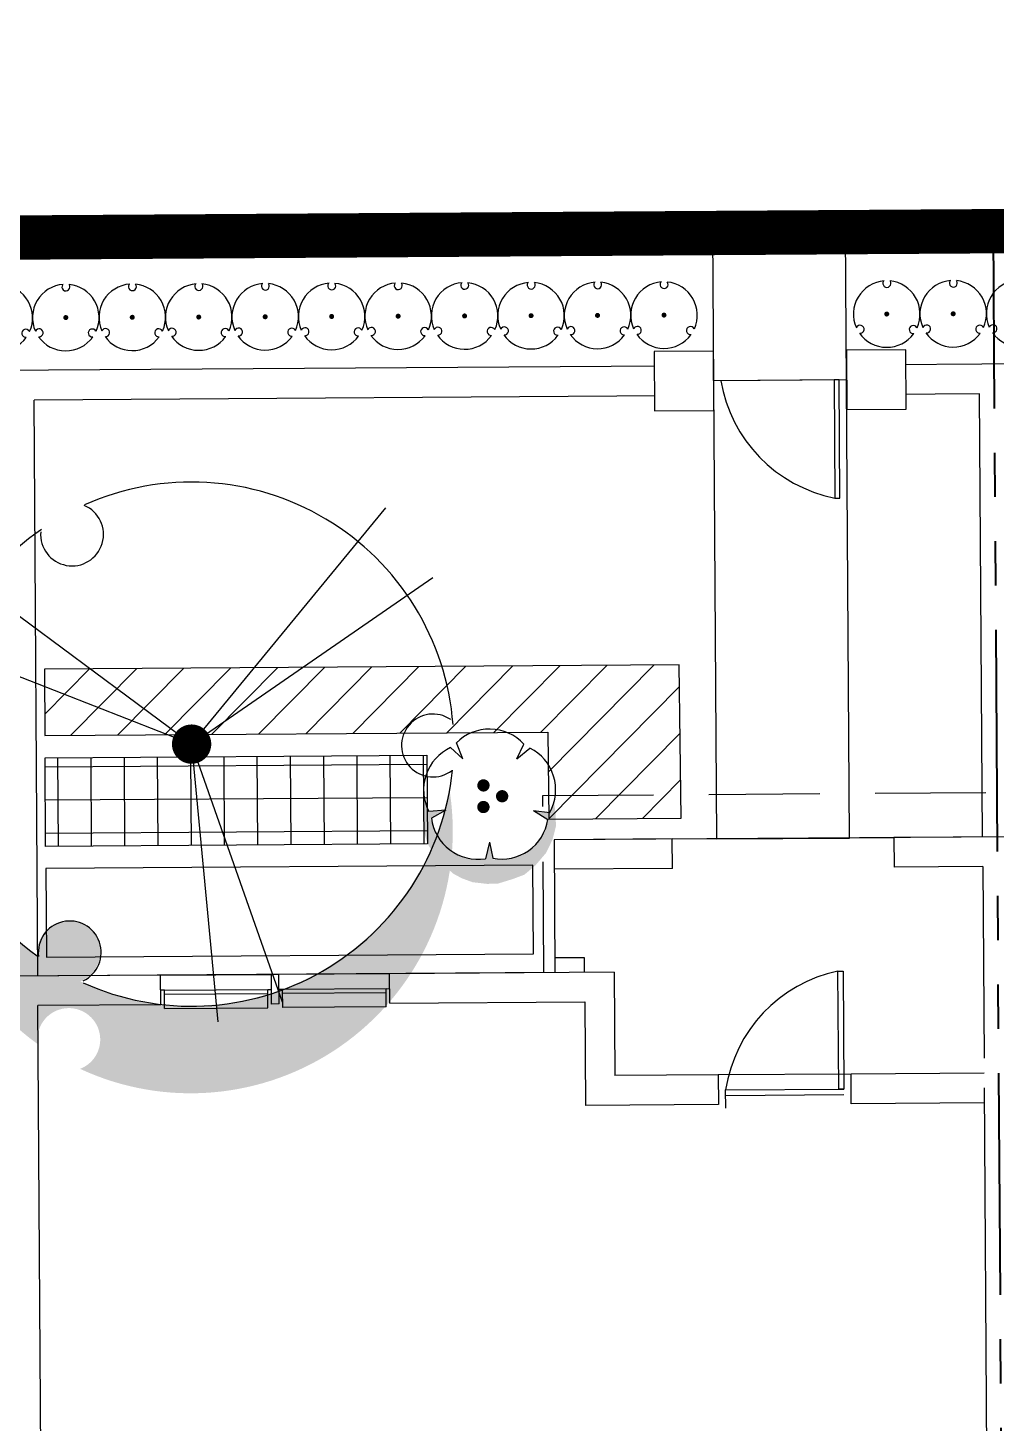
# Model space of a CAD drawing. Header units: feet. Extents: x 919634 to 928945, y 707022 to 708026.
# Drawn here: x 920297.19 to 920319.03, y 707569.86 to 707601.34 of the extents above; entities that cross this region are included whole.
import ezdxf

# ---------------------------------------------------------------- set-up
doc = ezdxf.new("R2010")
doc.units = ezdxf.units.FT
doc.header["$LTSCALE"] = 20
doc.header["$MEASUREMENT"] = 0
for name, pattern in [('PHANTOM2', [1.25, 0.625, -0.125, 0.125, -0.125, 0.125, -0.125]), ('Site Plan$0$HIDDEN2', [0.1875, 0.125, -0.0625]), ('Site Plan$0$PHANTOM2', [1.25, 0.625, -0.125, 0.125, -0.125, 0.125, -0.125])]:
    doc.linetypes.add(name, pattern=pattern)
doc.layers.add('-u-site-propline', color=7, linetype='PHANTOM2', true_color=0xd10000)
for name, color, linetype in [('-u-site-xref', 7, 'Continuous'), ('LK-SHRB-035M', 4, 'Continuous'), ('LK-SHRB-TRNK', 3, 'Continuous'), ('LP-SHRB', 7, 'Continuous'), ('Site Plan$0$-u-site-bldg_interior', 252, 'Continuous'), ('Site Plan$0$-u-site-fence', 4, 'Site Plan$0$FENCELINE1'), ('Site Plan$0$-u-site-wall', 4, 'Continuous'), ('Site Plan$0$A-DOOR', 253, 'Continuous'), ('Site Plan$0$SP-BLDG-ROOF ABOVE', 4, 'Site Plan$0$HIDDEN2'), ('x-RL TH5-LP Block$0$L-002', 253, 'Continuous'), ('x-RL TH5-LP Block$0$LK-SHRB-035M', 253, 'Continuous'), ('x-RL TH5-LP Block$0$LK-SHRB-TRNK', 253, 'Continuous'), ('x-RL TH5-LP Block$0$LK-TREE-013M', 253, 'Continuous'), ('x-RL TH5-LP Block$0$LK-TREE-035M', 253, 'Continuous'), ('x-RL TH5-LP Block$0$LK-TREE-050M', 253, 'Continuous'), ('x-RL TH5-LP Block$0$LK-TREE-TRNK', 253, 'Continuous'), ('x-RL TH5-LP Block$0$LP-PATT-GRND', 253, 'Continuous'), ('x-RL TH5-LP Block$0$LP-PATT-SHAR', 253, 'Continuous'), ('x-RL TH5-LP Block$0$LP-SHAR-BRDR-CONT', 253, 'Continuous'), ('x-RL TH5-LP Block$0$LP-SHRB', 253, 'Continuous'), ('x-RL TH5-LP Block$0$LP-TREE', 253, 'Continuous')]:
    doc.layers.add(name, color=color, linetype=linetype)
for name, color, linetype, lineweight in [('Site Plan$0$SP-LOT LINES', 252, 'Site Plan$0$PHANTOM2', 40), ('Site Plan$0$SP-SIDEWALK', 2, 'Continuous', 25), ('SP-BUILDING-FOOTPRINT', 1, 'Continuous', 25)]:
    doc.layers.add(name, color=color, linetype=linetype, lineweight=lineweight)
for name, color, linetype, plot in [('x-RL TH5-LP Block$0$-u-site-no_plot', 253, 'Continuous', False), ('x-RL TH5-LP Block$0$LK-SHRB-SHAD', 253, 'Continuous', False), ('x-RL TH5-LP Block$0$LK-TREE-SHAD', 253, 'Continuous', False)]:
    doc.layers.add(name, color=color, linetype=linetype, plot=plot)
doc.layers.get('-u-site-xref').off()
doc.linetypes.add('Site Plan$0$FENCELINE1', pattern='A,0.25,-0.1,[133,ltypeshp.shx,S=0.1,R=0,X=-0.1,Y=0],-0.1,1', length=1.45)

# ---------------------------------------------------------------- blocks, each defined once
blk = doc.blocks.new('Site Plan$0$_Details_TH5_wall')
at = {"layer": 'Site Plan$0$-u-site-fence'}
for p, q in [((-10.33755119505804, -47.74277081084438), (-10.3180566560477, -50.74270747078117)), ((-10.33646816608962, -47.90943395881914), (-10.31913968524896, -50.57604432280641))]:
    blk.add_line(p, q, dxfattribs=at)
blk.add_lwpolyline([(-7.671740411780775, -48.00670346594416), (-7.672484994982369, -47.89212255191524), (-10.33646816608962, -47.90943395881914), (-10.33572358300444, -48.02401487284806)], close=True, dxfattribs=at)
blk.add_arc((-10.85192271054257, -47.37848995870445), 3.241637188778279, 279.4598342740753, 348.8256528212227, dxfattribs=at)
at = {"layer": 'Site Plan$0$-u-site-wall'}
for p, q in [((-10.80133920791559, -29.41208908054978), (-10.67262854427099, -47.7449482496595)), ((-0.02732885628938675, -44.67338326585013), (-10.02368474844843, -44.74346309877001)), ((-10.02368474844843, -44.74346309865359), (-10.00264259858523, -47.74059446866158)), ((-10.65156666142866, -50.7448747245362), (-10.52992616884876, -68.07054230733775)), ((-9.98158071609214, -50.74052094330546), (-9.873958523501642, -66.06951452349313)), ((3.122335467138328, -65.97840351052582), (-9.873970925575122, -66.06951461033896))]:
    blk.add_line(p, q, dxfattribs=at)
for points in [[(-11.016244609844136, -46.40715288320961), (-11.00753704904566, -47.747124591230936), (-9.667565341024336, -47.73841703043246), (-9.676272901822813, -46.398445322411135)], [(-10.988042510002117, -50.74706125116381), (-10.97933494920364, -52.08703295918513), (-9.639363241182316, -52.07832539838665), (-9.648070801980793, -50.73835369036533)]]:
    blk.add_wipeout(points).dxf.layer = 'Site Plan$0$-u-site-wall'
for points in [[(-11.01624460984021, -46.40715288335923), (-11.00753704900853, -47.74712459137663), (-9.667565341107547, -47.73841703054495), (-9.676272901822813, -46.39844532241113)], [(-10.98804250999819, -50.74706125119701), (-10.97933494928293, -52.08703295921441), (-9.639363241149113, -52.07832539838273), (-9.648070801980793, -50.73835369036533)]]:
    blk.add_lwpolyline(points, close=True, dxfattribs=at)
blk = doc.blocks.new('*U239')
at = {"layer": 'Site Plan$0$A-DOOR'}
blk.add_lwpolyline([(-28.625, -31.96847301748949), (-30, -31.96847301748949), (-30, 0), (-28.625, 0)], close=True, dxfattribs=at)
blk.add_arc((-36.41138767640513, 6.143921902290211), 38.89964626533935, 281.5466680525947, 350.9124866484809, dxfattribs=at)
blk = doc.blocks.new('Site Plan')
at = {"layer": 'Site Plan$0$-u-site-bldg_interior'}
for p, q in [((920311.7272104886, 707583.0395894015, 1.997172001038086e-07), (920309.060600597, 707583.0221883683, 1.99717204207895e-07)), ((920319.393714079, 707583.0896173733, 1.997172001038086e-07), (920316.7271040358, 707583.0722163388, 1.997172001038086e-07)), ((920309.060600597, 707583.0221883683, 1.99717204207895e-07), (920309.0649508552, 707582.3555358952, 1.99717204207895e-07)), ((920318.731543038, 707582.4186154979, 1.997172001038086e-07), (920316.7314542942, 707582.4055638659, 1.997172001038086e-07)), ((920318.731543038, 707582.4186154979, 1.997172001038086e-07), (920318.7597705934, 707578.0929023685, 1.99717204207895e-07)), ((920311.731560747, 707582.3729369284, 1.997172001038086e-07), (920309.0649508552, 707582.3555358952, 1.99717204207895e-07)), ((920300.1845331274, 707579.9641569186, 1.997172001038086e-07), (920296.7471636256, 707579.941726273, 1.99717204207895e-07)), ((920300.1845331274, 707579.9641569186, 1.997172001038086e-07), (920302.6844799009, 707579.9804703873, 1.997172001038086e-07)), ((920300.1888833856, 707579.2975044457, 1.997172001038086e-07), (920300.1845331274, 707579.9641569186, 1.997172001038086e-07)), ((920302.851143019, 707579.9815579519, 1.997172001038086e-07), (920302.6844799009, 707579.9804703873, 1.997172001038086e-07)), ((920302.6888301593, 707579.3138179143, 1.997172001038086e-07), (920302.6844799009, 707579.9804703873, 1.997172001038086e-07)), ((920305.3510897927, 707579.9978714206, 1.997172001038086e-07), (920302.851143019, 707579.9815579519, 1.997172001038086e-07)), ((920302.8554932774, 707579.314905479, 1.997172001038086e-07), (920302.851143019, 707579.9815579519, 1.997172001038086e-07)), ((920310.4136133341, 707580.0309070518, 1.99717204207895e-07), (920305.3510897927, 707579.9978714206, 1.997172001038086e-07)), ((920305.355440051, 707579.3312189477, 1.997172001038086e-07), (920305.3510897927, 707579.9978714206, 1.997172001038086e-07)), ((920310.4136133341, 707580.0309070518, 1.99717204207895e-07), (920310.4288392382, 707577.6976233965, 1.99717204207895e-07)), ((920300.2700630755, 707579.6278100068, 1.997172001038086e-07), (920300.1867315164, 707579.6272662245, 1.997172001038086e-07)), ((920300.2700630755, 707579.6278100068, 1.997172001038086e-07), (920302.6033467308, 707579.6430359109, 1.997172001038086e-07)), ((920300.272758727, 707579.2147166688, 1.997172001038086e-07), (920300.2700630755, 707579.6278100068, 1.997172001038086e-07)), ((920302.6033467308, 707579.6430359109, 1.997172001038086e-07), (920302.68667829, 707579.6435796933, 1.997172001038086e-07)), ((920302.6060423823, 707579.2299425729, 1.997172001038086e-07), (920302.6033467308, 707579.6430359109, 1.997172001038086e-07)), ((920302.9366729674, 707579.6452110402, 1.997172001038086e-07), (920302.8533414082, 707579.6446672578, 1.997172001038086e-07)), ((920305.2699566226, 707579.6604369442, 1.997172001038086e-07), (920302.9366729674, 707579.6452110402, 1.997172001038086e-07)), ((920302.9393686189, 707579.2321177021, 1.997172001038086e-07), (920302.9366729674, 707579.6452110402, 1.997172001038086e-07)), ((920305.2699566226, 707579.6604369442, 1.997172001038086e-07), (920305.3532881818, 707579.6609807266, 1.997172001038086e-07)), ((920305.2726522741, 707579.2473436062, 1.997172001038086e-07), (920305.2699566226, 707579.6604369442, 1.997172001038086e-07)), ((920300.1888833856, 707579.2975044457, 1.997172001038086e-07), (920297.418297673, 707579.2794249153, 1.99717204207895e-07)), ((920297.7839759303, 707523.241301195, 1.997172001038086e-07), (920297.418297673, 707579.2794249153, 1.99717204207895e-07)), ((920300.270667187, 707579.5352333273, 1.997172001038086e-07), (920302.6039508424, 707579.5504592315, 1.997172001038086e-07)), ((920302.8554932774, 707579.314905479, 1.997172001038086e-07), (920302.6888301593, 707579.3138179143, 1.997172001038086e-07)), ((920305.2705607342, 707579.5678602648, 1.997172001038086e-07), (920302.937277079, 707579.5526343606, 1.997172001038086e-07)), ((920305.355440051, 707579.3312189477, 1.997172001038086e-07), (920309.7513111194, 707579.3599043206, 1.99717204207895e-07)), ((920309.7513111194, 707579.3599043206, 1.99717204207895e-07), (920309.7665370236, 707577.0266206651, 1.99717204207895e-07)), ((920300.272758727, 707579.2147166688, 1.997172001038086e-07), (920302.6060423823, 707579.2299425729, 1.997172001038086e-07)), ((920305.2726522741, 707579.2473436062, 1.997172001038086e-07), (920302.9393686189, 707579.2321177021, 1.997172001038086e-07)), ((920312.7619915687, 707577.7128484435, 1.99717204207895e-07), (920310.4288392382, 707577.6976233965, 1.99717204207895e-07)), ((920315.761927697, 707577.7324246061, 1.99717204207895e-07), (920312.7619915687, 707577.7128484435, 1.99717204207895e-07)), ((920312.7619915687, 707577.7128484435, 1.99717204207895e-07), (920312.766341827, 707577.0461959705, 1.99717204207895e-07)), ((920318.7619951501, 707577.7520016256, 1.99717204207895e-07), (920315.761927697, 707577.7324246061, 1.99717204207895e-07)), ((920315.7662779554, 707577.0657721331, 1.99717204207895e-07), (920315.761927697, 707577.7324246061, 1.99717204207895e-07)), ((920312.930853076, 707577.377045314, 1.99717204207895e-07), (920315.5974629679, 707577.3944463473, 1.99717204207895e-07)), ((920312.9335487275, 707576.963951976, 1.99717204207895e-07), (920312.930853076, 707577.377045314, 1.99717204207895e-07)), ((920318.7641208516, 707577.4262498955, 1.99717204207895e-07), (920318.9935969786, 707542.2603319472, 1.99717204207895e-07)), ((920312.9316687494, 707577.2520479753, 1.99717204207895e-07), (920315.5982786412, 707577.2694490086, 1.99717204207895e-07)), ((920318.7663454085, 707577.0853491526, 1.99717204207895e-07), (920315.7662779554, 707577.0657721331, 1.99717204207895e-07)), ((920312.766341827, 707577.0461959705, 1.99717204207895e-07), (920309.7665370236, 707577.0266206651, 1.99717204207895e-07))]:
    blk.add_line(p, q, dxfattribs=at)
at = {"layer": 'Site Plan$0$-u-site-bldg_interior', "elevation": 1.99717204207895e-07}
for points in [[(920311.731560747, 707582.3729369284), (920311.7272104886, 707583.0395894015), (920316.7271040358, 707583.0722163388), (920316.7314542942, 707582.4055638659)], [(920309.7468295362, 707580.0265559364), (920309.7446541031, 707580.3599287345), (920309.0780016303, 707580.3555784762), (920309.0801767594, 707580.0222522396)]]:
    blk.add_lwpolyline(points, dxfattribs=at)
at = {"layer": 'Site Plan$0$SP-BLDG-ROOF ABOVE', "elevation": 1.99717204207895e-07}
blk.add_lwpolyline([(920308.8301829449, 707580.0205743349), (920308.8040810911, 707584.0205357341), (920319.6410613519, 707584.0912527352), (920319.667162902, 707580.0913378976)], dxfattribs=at)
at = {"layer": 'Site Plan$0$SP-LOT LINES', "ltscale": 0.4}
blk.add_line((920296.971676447, 707596.6102128545, 1.99717204207895e-07), (920318.9712080545, 707596.7537713794, 1.99717204207895e-07), dxfattribs=at)
at = {"layer": 'Site Plan$0$SP-LOT LINES', "ltscale": 0.4, "elevation": 1.99717204207895e-07}
blk.add_lwpolyline([(920318.9712080545, 707596.7537713794), (920340.970739662, 707596.8973299043), (920341.5841260864, 707502.8993312176), (920319.584594479, 707502.7557726927)], close=True, dxfattribs=at)
at = {"layer": 'Site Plan$0$SP-SIDEWALK', "elevation": 1.99717204207895e-07}
blk.add_lwpolyline([(920315.63794526, 707596.7320200849), (920312.6380091318, 707596.7124439224), (920312.7272383312, 707583.0385868441), (920315.7271744595, 707583.0581630067)], close=True, dxfattribs=at)
at = {"layer": 'Site Plan$0$-u-site-bldg_interior', "xscale": 0.08333333333333327, "yscale": 0.08333333333333327, "zscale": 0.08333333333333327, "rotation": 180.3738798165014}
blk.add_blockref('*U239', (920313.0975161942, 707577.3781328786, 1.99717204207895e-07), dxfattribs=at)
at = {"layer": 'Site Plan$0$-u-site-wall', "rotation": 269.9715917081864}
blk.add_blockref('Site Plan$0$_Details_TH5_wall', (920363.3970236996, 707583.0342197992, 1.997171797626437e-07), dxfattribs=at)
blk = doc.blocks.new('x-RL TH5-LP Block$0$SHRUB-LRG-421')
at = {"layer": 'x-RL TH5-LP Block$0$LK-SHRB-SHAD'}
blk.add_hatch(color=256, dxfattribs=at).paths.add_polyline_path([(0.04890674199781841, 0.4855210793319458), (0.1251363003899257, 0.4961515451490079), (0.2279575585463363, 0.4996950395267881), (0.3307788259290732, 0.4731188634399501), (0.4300545247320002, 0.4252817499469046), (0.5240118891178724, 0.3455532274584883), (0.5966958789301486, 0.2605094662894487), (0.6303787066277664, 0.1719222222868169), (0.665834318615282, 0.05675879642525672), (0.667607102905194, -0.02474147036599916), (0.6551976405548317, -0.1345896575469361), (0.6250603722107044, -0.2178616744131325), (0.5896047602231818, -0.2834162367067066), (0.4956474050636501, -0.3861774409041772), (0.4282817496684288, -0.4393297930778495), (0.3591433099832955, -0.4800799235874322), (0.2545492675369729, -0.5101995882799528), (0.1588191280875293, -0.5137430826577329), (0.1020901507527654, -0.5084278439771097), (0.03472450458387755, -0.5013408667657373), (0.1198179567465303, -0.4729929463760598), (0.1074084943961608, -0.3471990546974375), (0.1712285904378987, -0.4570472418783744), (0.3095054605818319, -0.4109818726881684), (0.4123267187382424, -0.309992407021447), (0.4726012554264969, -0.1930572426291377), (0.4814651584233758, -0.09738301564303953), (0.4761468147799803, -0.03360019765230859), (0.3538249663399, -0.007024021565474214), (0.4796923741334638, 0.01778041021852061), (0.4779195990698923, 0.1453460461999825), (0.4247361810886048, 0.2799986593928168), (0.3644616536266909, 0.3526402046698607), (0.2598676111803684, 0.4199665112662778), (0.1747741497913893, 0.4359122215360571), (0.1091812786860658, 0.3313792672636495), (0.1251363003899257, 0.4554014146394252), (0.0666345479915833, 0.4784340963484794)])
at = {"layer": 'x-RL TH5-LP Block$0$LK-SHRB-035M'}
for p, q in [((0.1070605847806689, 0.3273411572877905), (0.1226090518030247, 0.4520215615394463)), ((0.1070605847806689, 0.3273411572877905), (0.1765469323739666, 0.4376839616435433)), ((-0.2847589954806651, 0.2000312582911725), (-0.3985323658521303, 0.2533470929504844)), ((-0.2847589954806651, 0.2000312582911725), (-0.3682287763061147, 0.3002145037162407)), ((0.3492184028398952, -0.005960485389671533), (0.4726012543041307, 0.01778040750961551)), ((0.3492184028398952, -0.005960485389671533), (0.4756331082320884, -0.0379481273089084)), ((-0.2847589954806651, -0.2119522290705191), (-0.4058325046575888, -0.2603783826503054)), ((-0.2847589954806651, -0.2119522290705191), (-0.3706232724072152, -0.3036816353641498)), ((0.1070605847806689, -0.3392621280671371), (0.1677669135920894, -0.4492698535837576)), ((0.1070605847806689, -0.3392621280671371), (0.1157028217975551, -0.4693743823489385))]:
    blk.add_line(p, q, dxfattribs=at)
for centre, start, end in [((-0.05022857247180212, 0.1414409158475465), 60.90413336494095, 153.4676079125364), ((0.1238117442153808, 0.08618405869442114), 348.9041333649409, 81.46760791253651), ((-0.1565623821000059, -0.00700595351980482), 132.904133364941, 225.4676079125363), ((0.1250407657126544, -0.09641342650505891), 276.9041333649411, 9.467607912536403), ((-0.04823997391631707, -0.1540080214654722), 204.904133364941, 297.4676079125363)]:
    blk.add_arc(centre, 0.3554337938960817, start, end, dxfattribs=at)
at = {"layer": 'x-RL TH5-LP Block$0$LK-SHRB-TRNK', "const_width": 0.04687499999999999}
for points in [[(-0.02397241328819177, 0.08914721400351056, 1), (0.02290258671183665, 0.08914721400351056, 1)], [(-0.1062937164925586, -0.0534374656917862, 1), (-0.05941871649256569, -0.0534374656917862, 1)], [(0.05834888991621057, -0.0534374656917862, 1), (0.1052238899162035, -0.0534374656917862, 1)]]:
    blk.add_lwpolyline(points, format="xyb", close=True, dxfattribs=at)
blk = doc.blocks.new('x-RL TH5-LP Block$0$TREE-DCID-003')
at = {"layer": 'x-RL TH5-LP Block$0$LK-TREE-SHAD'}
h = blk.add_hatch(color=256, dxfattribs=at)
edge = h.paths.add_edge_path()
edge.add_arc((0.3968856378834573, -0.2333818509402761), 0.05995317584729266, 21.15480853028251, 278.3748018779562)
edge.add_arc((-0.0008743671144202381, -0.001552788357258805), 0.4999999999999888, 279.61343828940755, 324.3885214776163, ccw=False)
edge.add_arc((0.1661256328855529, -0.001552788357258805), 0.4999999999999947, 260.3865617105924, 324.3885214776188)
edge.add_arc((0.5638856378834589, -0.233381850940269), 0.05995317584729203, 21.154808530276114, 278.3748018779562, ccw=False)
edge.add_arc((0.1661256328855529, -0.001552788357258805), 0.5000000000000079, 335.1410889306152, 454.3497853199299)
edge.add_arc((0.1661256328855529, -0.001552788357166435), 0.4999999999999096, 94.34978531993075, 99.61343828940916)
edge.add_arc((-0.0008743671144202381, -0.001552788357258805), 0.4999999999999982, -24.85891106938658, 80.38656171059262, ccw=False)
at = {"layer": 'x-RL TH5-LP Block$0$LK-TREE-013M'}
for q in [(-0.3183592836868456, 0.4595258906471003), (0.4913712824952938, 0.1734434279094685), (-0.3322606496014089, -0.4496665374920354)]:
    blk.add_line((-2.842170943040401e-14, -7.105427357601002e-15), q, dxfattribs=at)
at = {"layer": 'x-RL TH5-LP Block$0$LK-TREE-035M'}
for p, q in [((-2.842170943040401e-14, -7.105427357601002e-15), (-0.4515903841247564, 0.3696693285288433)), ((-2.842170943040401e-14, 0), (0.5297686363884111, 0.0506648332027595)), ((-2.842170943040401e-14, 0), (-0.2008581083670151, -0.5160614421430196))]:
    blk.add_line(p, q, dxfattribs=at)
at = {"layer": 'x-RL TH5-LP Block$0$LK-TREE-050M'}
for centre, radius, start, end in [((-2.842170943040401e-14, 0), 0.5, 94.34978531992998, 204.1974789143562), ((0.001889855033454069, 0.4603848002291073), 0.05995317584729301, 145.5617106720361, 37.37413056032761), ((-2.842170943040401e-14, 0), 0.5, 335.6607324966501, 84.36192919374905), ((-0.3996498600313885, -0.2285557376460972), 0.05995317584729301, 265.5617106720361, 157.3741305603282), ((0.3977600049978776, -0.2318290625830173), 0.05995317584729301, 25.56171067203578, 277.374130560328), ((-2.842170943040401e-14, 0), 0.5, 215.0580211348241, 323.9795308206069)]:
    blk.add_arc(centre, radius, start, end, dxfattribs=at)
at = {"layer": 'x-RL TH5-LP Block$0$LK-TREE-TRNK', "const_width": 0.0375}
blk.add_lwpolyline([(-0.01875000000001137, 0, 1), (0.01874999999998295, 0, 1)], format="xyb", close=True, dxfattribs=at)
blk = doc.blocks.new('x-RL TH5-LP Block', base_point=(1241.699483058532, -211.8293156445725))
at = {"layer": 'x-RL TH5-LP Block$0$LP-PATT-GRND'}
h = blk.add_hatch(dxfattribs=at)
h.set_pattern_fill('ANSI31', color=256, scale=6)
h.set_pattern_definition([(45, (922115.3144088449, 708877.3474265437), (-0.5303300858899107, 0.5303300858899107), [])])
h.paths.add_polyline_path([(1307.501177521655, -202.0867562097264), (1307.501177521655, -200.5867562097264), (1296.155272788485, -200.5867562097264), (1296.147601785022, -198.6273845820688), (1293.162551173591, -198.6273845820688), (1293.18166646082, -202.0867562097264)])
at = {"layer": 'x-RL TH5-LP Block$0$LP-PATT-SHAR'}
h = blk.add_hatch(dxfattribs=at)
h.set_pattern_fill('ANSI37', color=256, scale=6, angle=45)
h.set_pattern_definition([(90, (922118.9625385818, 708828.6941068189), (-0.7500000000000001, 0), []), (180, (922118.9625385818, 708828.6941068189), (-5.551115123125783e-17, -0.75), [])])
h.paths.add_polyline_path([(1298.888086867402, -198.0867562097264), (1307.501177521655, -198.0867562097264), (1307.501177521655, -200.08675620961), (1298.888086867519, -200.0867562097264)])
at = {"layer": 'x-RL TH5-LP Block$0$-u-site-no_plot'}
blk.add_line((1241.699483058784, -211.8293156445096), (1352.366149725276, -211.8293156445725), dxfattribs=at)
at = {"layer": 'x-RL TH5-LP Block$0$L-002'}
blk.add_lwpolyline([(1307.501177521655, -202.0867562097264), (1307.501177521655, -200.5867562097264), (1296.155272788485, -200.5867562097264), (1296.147601785022, -198.6273845820688), (1293.162551173591, -198.6273845820688), (1293.18166646082, -202.0867562097264)], close=True, dxfattribs=at)
at = {"layer": 'x-RL TH5-LP Block$0$LP-SHAR-BRDR-CONT'}
for points in [[(1296.514993288554, -197.5867562097264), (1307.501177521655, -197.5867562097264), (1307.501177521655, -195.5867562122876), (1296.514993288554, -195.5867562122876)], [(1298.888086867402, -198.0867562097264), (1307.501177521655, -198.0867562097264), (1307.501177521655, -200.08675620961), (1298.888086867519, -200.0867562097264)]]:
    blk.add_lwpolyline(points, close=True, dxfattribs=at)
at = {"layer": 'x-RL TH5-LP Block$0$LP-SHRB', "xscale": 2.960220199269135, "yscale": 2.960220199269135, "zscale": 2.960220199269135, "rotation": 89.54196761393237}
blk.add_blockref('x-RL TH5-LP Block$0$SHRUB-LRG-421', (1297.459711454343, -199.1504238527268, -0.0008547103314370103), dxfattribs=at)
at = {"layer": 'x-RL TH5-LP Block$0$LP-TREE', "xscale": 11.82707345530831, "yscale": 11.82707345530831, "zscale": 11.82707345530831, "rotation": 89.54196761393237}
blk.add_blockref('x-RL TH5-LP Block$0$TREE-DCID-003', (1304.193626856548, -200.3712460085517), dxfattribs=at)
blk = doc.blocks.new('SHRUB-LRG-020')
at = {"layer": 'LK-SHRB-035M'}
for centre, radius, start, end in [((0, 0), 0.5, 94.34978531993045, 204.197478914356), ((0.001889855033477161, 0.4603848002291109), 0.05995317584729301, 145.5617106720357, 37.37413056032797), ((0, 0), 0.5, 335.6607324966503, 84.36192919374862), ((-0.3996498600313707, -0.2285557376460936), 0.05995317584729301, 265.5617106720358, 157.3741305603279), ((0.3977600049978971, -0.2318290625830173), 0.05995317584729301, 25.56171067203576, 277.3741305603279), ((0, 0), 0.5, 215.0580211348241, 323.979530820607)]:
    blk.add_arc(centre, radius, start, end, dxfattribs=at)
at = {"layer": 'LK-SHRB-TRNK', "const_width": 0.0375}
blk.add_lwpolyline([(-0.01875000000000071, 0, 1), (0.01875000000000071, 0, 1)], format="xyb", close=True, dxfattribs=at)

msp = doc.modelspace()

# ---------------------------------------------------------------- block references
at = {"layer": '-u-site-xref'}
msp.add_blockref('Site Plan', (0, 0), dxfattribs=at)

# ---------------------------------------------------------------- next in the draw order: linework, layer by layer
at = {"layer": '-u-site-propline', "const_width": 1}
msp.add_lwpolyline([(920947.0000886252, 707545.9204017931), (920946.2013768834, 707600.8345230455), (920548.4734135537, 707598.2488059332), (920114.5755185183, 707595.4173937511), (920115.1048384466, 707522.8953291861), (920102.9668962085, 707404.7482034572), (920105.5431136015, 707051.8130943171), (920991.6971269739, 707057.367269914), (920991.4728619354, 707093.1250671773), (921085.439179533, 707093.7985091242), (921082.2021453959, 707546.7798329409)], close=True, dxfattribs=at)
at = {"layer": 'SP-BUILDING-FOOTPRINT', "elevation": 1.99717204207895e-07}
msp.add_lwpolyline([(920319.393714079, 707583.0896173731), (920309.060600597, 707583.0221883683), (920309.0801770632, 707580.0222056782), (920296.7471636257, 707579.941726273), (920296.7634767903, 707577.441826061), (920288.4303208784, 707577.3874478319), (920288.4140074097, 707579.8873946054), (920274.7475739914, 707579.798213933), (920274.7512448259, 707579.2356793475), (920262.4181740761, 707579.1551995685), (920262.3920725262, 707583.1551144061), (920252.725675819, 707583.0920360791), (920252.7670032731, 707576.7588375859), (920252.9898906277, 707542.5928979334)], dxfattribs=at)

# ---------------------------------------------------------------- next in the draw order: block references
at = {"layer": '-u-site-xref', "rotation": 180.3738798165759}
msp.add_blockref('x-RL TH5-LP Block', (920363.3013513705, 707597.0435513444, 6.878462482959009e-06), dxfattribs=at)
at = {"layer": 'LP-SHRB', "xscale": 1.502163410681632, "yscale": 1.502163410681632, "zscale": 1.502163410681632}
for p in [(920316.565173302, 707594.8817524521, 6.678745278340574e-06), (920318.0646385916, 707594.8878931041, 6.678745278340574e-06), (920319.5641038812, 707594.8940337561, 6.678745278340574e-06), (920296.5457870647, 707594.7957888665, 6.678745278340574e-06), (920298.0452523543, 707594.8019295185, 6.678745278340574e-06), (920299.544717644, 707594.8080701705, 6.678745278340574e-06), (920301.0441829336, 707594.8142108225, 6.678745278340574e-06), (920302.5436482233, 707594.8203514745, 6.678745278340574e-06), (920304.0431135129, 707594.8264921264, 6.678745278340574e-06), (920305.5425788026, 707594.8326327784, 6.678745278340574e-06), (920307.0420440922, 707594.8387734304, 6.678745278340574e-06), (920308.5415093818, 707594.8449140824, 6.678745278340574e-06), (920310.0409746715, 707594.8510547344, 6.678745278340574e-06), (920311.5404399611, 707594.8571953864, 6.678745278340574e-06)]:
    msp.add_blockref('SHRUB-LRG-020', p, dxfattribs=at)

doc.saveas('drawing.dxf')
